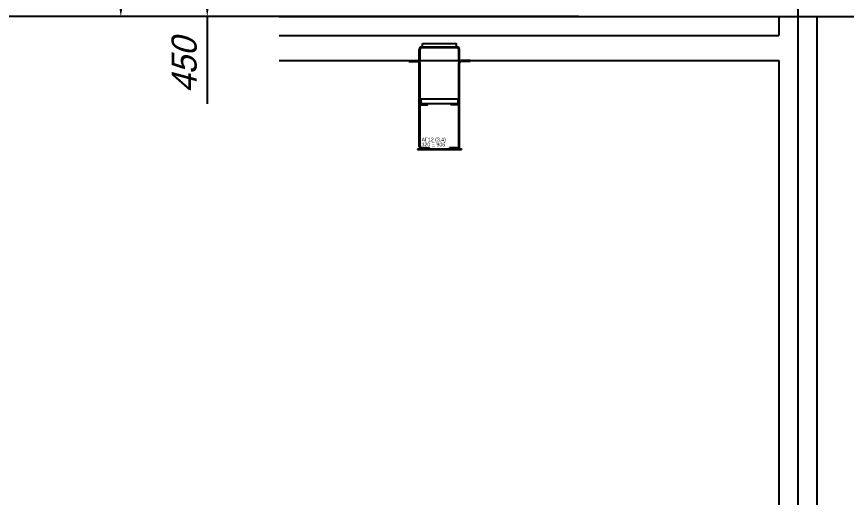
# Model space of a CAD drawing. Header units: millimetres. Extents: x 5544 to 245194, y -610088 to 30375.
# Drawn here: x 62790 to 69388, y 4358 to 8180 of the extents above; entities that cross this region are included whole.
import ezdxf
from ezdxf.enums import TextEntityAlignment as Align

# ---------------------------------------------------------------- set-up
doc = ezdxf.new("R2010")
doc.units = ezdxf.units.MM
for name, color, linetype in [('##좌굴방지', 6, 'Continuous'), ('15', 15, 'Continuous'), ('A-CEN', 22, 'Continuous'), ('주단면도-1$0$A-FIN-TYP1', 6, 'Continuous'), ('주단면도-1$0$A-ST-CONC', 2, 'Continuous')]:
    doc.layers.add(name, color=color, linetype=linetype)
doc.layers.add('Defpoint', color=161, linetype='Continuous', plot=False)
doc.styles.add('ROMAND', font='gulim.ttc', dxfattribs={"oblique": 15})
doc.styles.get("Standard").update_dxf_attribs({"font": 'SYMBOL'})
doc.dimstyles.new('DIM-A-002-단면', dxfattribs={"dimscale": 330, "dimtxt": 1, "dimasz": 0.4, "dimexe": 0.2, "dimexo": 0.3, "dimgap": 0.4, "dimtad": 1, "dimdec": 0, "dimtxsty": 'ROMAND', "dimcen": 0, "dimclrd": 15, "dimclre": 15, "dimclrt": 3, "dimadec": 0, "dimazin": 0, "dimtfac": 1, "dimtmove": 0, "dimatfit": 3, "dimfxl": 1, "dimarcsym": 0})
doc.dimstyles.new('DIM-A-002-단면2', dxfattribs={"dimscale": 200, "dimtxt": 1, "dimasz": 0.4, "dimexe": 0.2, "dimexo": 0.3, "dimgap": 0.4, "dimtad": 1, "dimdec": 0, "dimtxsty": 'ROMAND', "dimcen": 0, "dimclrd": 15, "dimclre": 15, "dimclrt": 3, "dimadec": 0, "dimazin": 0, "dimtfac": 1, "dimtmove": 0, "dimatfit": 3, "dimfxl": 1, "dimarcsym": 0})
pattern_1 = [(45, (-44581.6069, -4188.5902), (-0.25, 0.25), [])]

# ---------------------------------------------------------------- blocks, each defined once
blk = doc.blocks.new('G$C1F88A5C7')
h = blk.add_hatch()
h.set_pattern_fill('ANSI31', color=252, scale=0.1, angle=45, style=0)
h.set_pattern_definition(pattern_1)
h.paths.add_polyline_path([(219, 816), (269, 816), (269, 810), (219, 810)])
h = blk.add_hatch()
h.set_pattern_fill('ANSI31', color=252, scale=0.1, angle=45, style=0)
h.set_pattern_definition(pattern_1)
h.paths.add_polyline_path([(84, 701.4), (84, 751.4), (90, 751.4), (90, 701.4)])
h = blk.add_hatch()
h.set_pattern_fill('ANSI31', color=252, scale=0.1, angle=45, style=0)
h.set_pattern_definition(pattern_1)
h.paths.add_polyline_path([(404, 701.4), (404, 751.4), (398, 751.4), (398, 701.4)])
at = {"layer": '##좌굴방지'}
for points in [[(98, 362), (98, 402), (390, 402), (390, 362)], [(398, 362), (90, 362), (90, 356), (150, 356), (150, 362)], [(398, 362), (398, 356), (338, 356), (338, 362)]]:
    blk.add_lwpolyline(points, dxfattribs=at)
at = {"color": 2, "linetype": 'Continuous'}
for p, q in [((84, 701.4), (84, 795)), ((90, 701.4), (90, 795)), ((105, 816), (383, 816)), ((105, 810), (383, 810)), ((398, 701.4), (398, 795)), ((404, 701.4), (404, 795)), ((0, 706), (72, 706)), ((0, 706), (0, 700)), ((0, 700), (72, 700)), ((84, 701.4), (90, 701.4)), ((84, 24), (84, 688)), ((90, 24), (90, 688)), ((404, 701.4), (398, 701.4)), ((398, 24), (398, 688)), ((404, 24), (404, 688)), ((488, 706), (416, 706)), ((488, 700), (416, 700)), ((488, 706), (488, 700)), ((102, 12), (164, 12)), ((102, 6), (164, 6)), ((164, 6), (164, 12)), ((386, 12), (324, 12)), ((324, 6), (324, 12)), ((386, 6), (324, 6))]:
    blk.add_line(p, q, dxfattribs=at)
at = {"color": 3, "linetype": 'Continuous'}
for p, q in [((109, 816), (109, 841)), ((109, 841), (379, 841)), ((109, 816), (379, 816)), ((379, 816), (379, 841)), ((69, 6), (419, 6)), ((69, 6), (69, 0)), ((69, 0), (419, 0)), ((419, 6), (419, 0))]:
    blk.add_line(p, q, dxfattribs=at)
at = {"color": 2, "linetype": 'Continuous'}
for centre, radius, start, end in [((105, 795), 21, 90, 180), ((105, 795), 15, 90, 180), ((383, 795), 21, 0, 90), ((383, 795), 15, 0, 90), ((72, 688), 18, 0, 90), ((72, 688), 12, 0, 90), ((416, 688), 18, 90, 180), ((416, 688), 12, 90, 180), ((102, 24), 18, 180, 270), ((102, 24), 12, 180, 270), ((386, 24), 18, 270, 0), ((386, 24), 12, 270, 0)]:
    blk.add_arc(centre, radius, start, end, dxfattribs=at)
at = {"layer": 'Defpoint', "linetype": 'Continuous'}
for s, p in [('AG12 (3,4)', (102, 79)), ('320 X 906', (102, 39))]:
    blk.add_text(s, height=30, dxfattribs=at).set_placement(p, align=Align.MIDDLE_LEFT)
blk = doc.blocks.new('*D2914')
at = {"layer": '15', "color": 15, "lineweight": -2, "ltscale": 600}
for p, q in [((67256.7, 8629.6), (64265.7, 8629.6)), ((64305.7, 8549.6), (64305.7, 8259.6)), ((67256.7, 8179.6), (64265.7, 8179.6)), ((64305.7, 8179.6), (64305.7, 7485.8))]:
    blk.add_line(p, q, dxfattribs=at)
at = {"layer": '15', "color": 15}
for points in [[(64319, 8549.6), (64292.3, 8549.6), (64305.7, 8629.6)], [(64292.3, 8259.6), (64319, 8259.6), (64305.7, 8179.6)]]:
    blk.add_solid(points, dxfattribs=at)
at = {"layer": 'Defpoints', "color": 0}
for p in [(67316.7, 8629.6), (64305.7, 8179.6), (67316.7, 8179.6)]:
    blk.add_point(p, dxfattribs=at)
at = {"layer": '15', "color": 3, "ltscale": 600, "insert": (64123.1, 7792.7), "char_height": 200, "attachment_point": 5, "rotation": 90, "style": 'ROMAND'}
blk.add_mtext('450', dxfattribs=at)
blk = doc.blocks.new('*D2917')
at = {"layer": '15', "color": 15, "lineweight": -2, "ltscale": 600}
for p, q in [((68791.5, 11129.6), (63578.7, 11129.6)), ((63618.7, 8259.6), (63618.7, 11049.6)), ((66990.9, 8179.6), (63578.7, 8179.6))]:
    blk.add_line(p, q, dxfattribs=at)
at = {"layer": '15', "color": 15}
for points in [[(63632, 11049.6), (63605.3, 11049.6), (63618.7, 11129.6)], [(63605.3, 8259.6), (63632, 8259.6), (63618.7, 8179.6)]]:
    blk.add_solid(points, dxfattribs=at)
at = {"layer": 'Defpoints', "color": 0}
for p in [(63618.7, 11129.6), (68851.5, 11129.6), (67050.9, 8179.6)]:
    blk.add_point(p, dxfattribs=at)
at = {"layer": '15', "color": 3, "ltscale": 600, "insert": (63429, 9654.6), "char_height": 200, "attachment_point": 5, "rotation": 90, "style": 'ROMAND'}
blk.add_mtext("CON'C OPENING 2950", dxfattribs=at)
blk = doc.blocks.new('*D2918')
at = {"layer": '15', "color": 15, "lineweight": -2, "ltscale": 600}
for p, q in [((65662.2, 8179.6), (61908.5, 8179.6)), ((61974.5, -1688.4), (61974.5, 8047.6)), ((74305.7, -1820.4), (61908.5, -1820.4))]:
    blk.add_line(p, q, dxfattribs=at)
at = {"layer": '15', "color": 15}
for points in [[(61996.5, 8047.6), (61952.5, 8047.6), (61974.5, 8179.6)], [(61952.5, -1688.4), (61996.5, -1688.4), (61974.5, -1820.4)]]:
    blk.add_solid(points, dxfattribs=at)
at = {"layer": 'Defpoints', "color": 0}
for p in [(61974.5, 8179.6), (65761.2, 8179.6), (74404.7, -1820.4)]:
    blk.add_point(p, dxfattribs=at)
at = {"layer": '15', "color": 3, "ltscale": 600, "insert": (61672.7, 3179.6), "char_height": 330, "attachment_point": 5, "rotation": 90, "style": 'ROMAND'}
blk.add_mtext('TRAVEL 10000', dxfattribs=at)
blk = doc.blocks.new('*D2923')
at = {"layer": '15', "color": 15, "lineweight": -2, "ltscale": 600}
for p, q in [((64733.1, 18279.6), (61109.8, 18279.6)), ((61175.8, -1688.4), (61175.8, 18147.6)), ((65185.8, -1820.4), (61109.8, -1820.4))]:
    blk.add_line(p, q, dxfattribs=at)
at = {"layer": '15', "color": 15}
for points in [[(61197.8, 18147.6), (61153.8, 18147.6), (61175.8, 18279.6)], [(61153.8, -1688.4), (61197.8, -1688.4), (61175.8, -1820.4)]]:
    blk.add_solid(points, dxfattribs=at)
at = {"layer": 'Defpoints', "color": 0}
for p in [(61175.8, 18279.6), (64832.1, 18279.6), (65284.8, -1820.4)]:
    blk.add_point(p, dxfattribs=at)
at = {"layer": '15', "color": 3, "ltscale": 600, "insert": (60874.4, 8229.6), "char_height": 330, "attachment_point": 5, "rotation": 90, "style": 'ROMAND'}
blk.add_mtext('20100', dxfattribs=at)

msp = doc.modelspace()

# ---------------------------------------------------------------- linework, layer by layer
at = {"layer": 'A-CEN'}
for p, q in [((69001.5, 18179.6), (69001.5, -2970.4)), ((64878.7, 8179.6), (74404.7, 8179.6))]:
    msp.add_line(p, q, dxfattribs=at)
at = {"layer": '주단면도-1$0$A-FIN-TYP1'}
msp.add_line((64878.7, 8179.6), (68851.5, 8179.6), dxfattribs=at)
at = {"layer": '주단면도-1$0$A-ST-CONC'}
for p, q in [((68851.5, 8179.6, 0), (68851.5, 8029.6, 0)), ((68851.5, 8179.6), (69151.9, 8179.6)), ((69151.9, 8179.6, 0), (69151.9, 1129.6)), ((64878.7, 8029.6), (68851.5, 8029.6)), ((64878.7, 7829.6), (68851.5, 7829.6)), ((68851.5, 7829.6, 0), (68851.5, 1129.6))]:
    msp.add_line(p, q, dxfattribs=at)

# ---------------------------------------------------------------- block references
msp.add_blockref('G$C1F88A5C7', (65907.5, 7123.6))

# ---------------------------------------------------------------- dimensions: what is measured, and where the dimension line sits
at = {"layer": '15', "ltscale": 600}
for base, p1, p2, dimstyle, picture, middle in [((61175.8, 18279.6), (65284.8, -1820.4), (64832.1, 18279.6), 'DIM-A-002-단면', '*D2923', (60874.4, 8229.6)), ((64305.7, 8179.6), (67316.7, 8629.6), (67316.7, 8179.6), 'DIM-A-002-단면2', '*D2914', (64123.1, 7792.7))]:
    dim = msp.add_linear_dim(base=base, p1=p1, p2=p2, angle=90, dimstyle=dimstyle, dxfattribs=at)
    dim.commit()
    dim.dimension.update_dxf_attribs({"geometry": picture, "text_midpoint": middle})
for base, p1, p2, text, dimstyle, picture, middle in [((63618.7, 11129.6), (67050.9, 8179.6), (68851.5, 11129.6), "CON'C OPENING <>", 'DIM-A-002-단면2', '*D2917', (63429, 9654.6)), ((61974.5, 8179.6), (74404.7, -1820.4), (65761.2, 8179.6), 'TRAVEL <>', 'DIM-A-002-단면', '*D2918', (61672.7, 3179.6))]:
    dim = msp.add_linear_dim(base=base, p1=p1, p2=p2, angle=90, text=text, dimstyle=dimstyle, dxfattribs=at)
    dim.commit()
    dim.dimension.update_dxf_attribs({"geometry": picture, "text_midpoint": middle})

doc.saveas('drawing.dxf')
